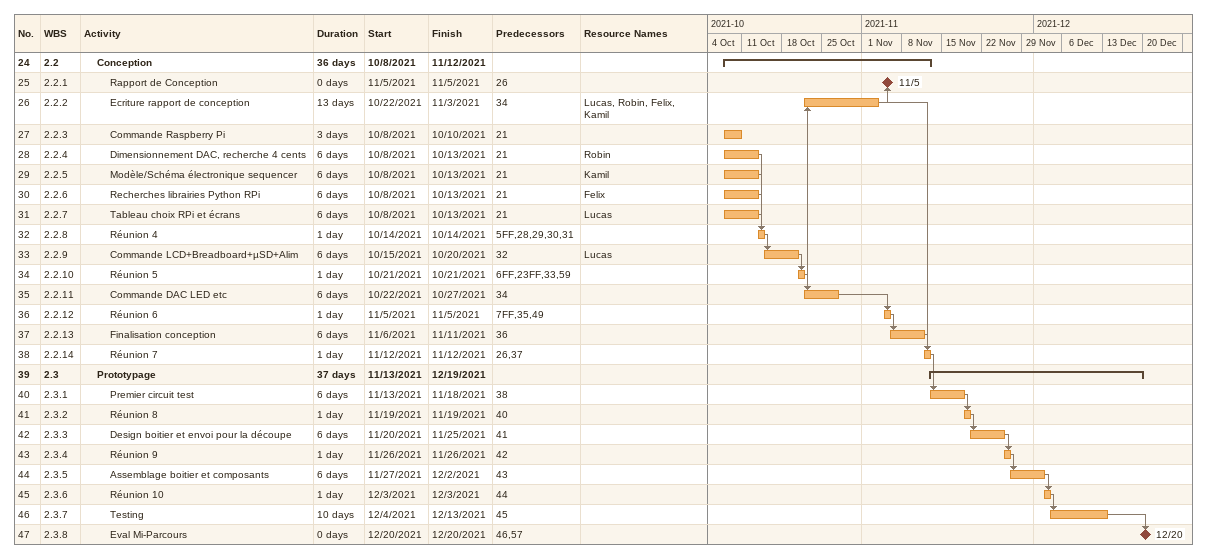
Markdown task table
| ID | WBS | Task | Duration | Start | Finish | Predecessors | Resources |
|---|---|---|---|---|---|---|---|
| 24 | 2.2 | **Conception** | 36d | 2021-10-08 | 2021-11-12 |  |  |
| 25 | 2.2.1 | Rapport de Conception | 0d | 2021-11-05 | 2021-11-05 | 26 |  |
| 26 | 2.2.2 | Ecriture rapport de conception | 13d | 2021-10-22 | 2021-11-03 | 34 | Lucas, Robin, Felix, Kamil |
| 27 | 2.2.3 | Commande Raspberry Pi | 3d | 2021-10-08 | 2021-10-10 | 21 |  |
| 28 | 2.2.4 | Dimensionnement DAC, recherche 4 cents | 6d | 2021-10-08 | 2021-10-13 | 21 | Robin |
| 29 | 2.2.5 | Modèle/Schéma électronique sequencer | 6d | 2021-10-08 | 2021-10-13 | 21 | Kamil |
| 30 | 2.2.6 | Recherches librairies Python RPi | 6d | 2021-10-08 | 2021-10-13 | 21 | Felix |
| 31 | 2.2.7 | Tableau choix RPi et écrans | 6d | 2021-10-08 | 2021-10-13 | 21 | Lucas |
| 32 | 2.2.8 | Réunion 4 | 1d | 2021-10-14 | 2021-10-14 | 5FF, 28, 29, 30, 31 |  |
| 33 | 2.2.9 | Commande LCD+Breadboard+µSD+Alim | 6d | 2021-10-15 | 2021-10-20 | 32 | Lucas |
| 34 | 2.2.10 | Réunion 5 | 1d | 2021-10-21 | 2021-10-21 | 6FF, 23FF, 33, 59 |  |
| 35 | 2.2.11 | Commande DAC LED etc | 6d | 2021-10-22 | 2021-10-27 | 34 |  |
| 36 | 2.2.12 | Réunion 6 | 1d | 2021-11-05 | 2021-11-05 | 7FF, 35, 49 |  |
| 37 | 2.2.13 | Finalisation conception | 6d | 2021-11-06 | 2021-11-11 | 36 |  |
| 38 | 2.2.14 | Réunion 7 | 1d | 2021-11-12 | 2021-11-12 | 26, 37 |  |
| 39 | 2.3 | **Prototypage** | 37d | 2021-11-13 | 2021-12-19 |  |  |
| 40 | 2.3.1 | Premier circuit test | 6d | 2021-11-13 | 2021-11-18 | 38 |  |
| 41 | 2.3.2 | Réunion 8 | 1d | 2021-11-19 | 2021-11-19 | 40 |  |
| 42 | 2.3.3 | Design boitier et envoi pour la découpe | 6d | 2021-11-20 | 2021-11-25 | 41 |  |
| 43 | 2.3.4 | Réunion 9 | 1d | 2021-11-26 | 2021-11-26 | 42 |  |
| 44 | 2.3.5 | Assemblage boitier et composants | 6d | 2021-11-27 | 2021-12-02 | 43 |  |
| 45 | 2.3.6 | Réunion 10 | 1d | 2021-12-03 | 2021-12-03 | 44 |  |
| 46 | 2.3.7 | Testing | 10d | 2021-12-04 | 2021-12-13 | 45 |  |
| 47 | 2.3.8 | Eval Mi-Parcours | 0d | 2021-12-20 | 2021-12-20 | 46, 57 |  |
